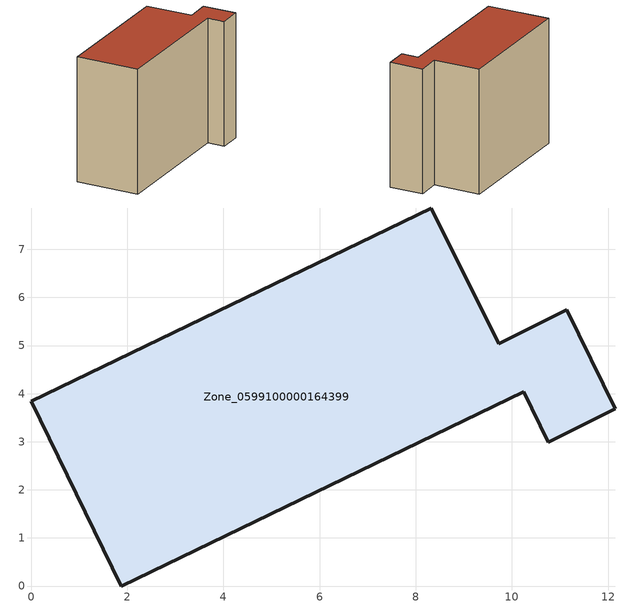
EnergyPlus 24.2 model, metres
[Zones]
Zone_0599100000164399
 floor ground (C_G): 10.25,4.04 1.87,0 0,3.84 8.32,7.86 9.72,5.04 11.14,5.75 12.15,3.68 10.75,2.99 z0
 wall outside (C_F): 8.32,7.86 0,3.84 1.87,0 10.25,4.04 10.75,2.99 12.15,3.68 11.14,5.75 9.72,5.04 8.32,7.86 z0:8.44
 roof outside (C_R): 9.72,5.04 8.32,7.86 0,3.84 1.87,0 10.25,4.04 10.75,2.99 12.15,3.68 11.14,5.75 z8.44
[BUILDING]
Pand.0599100000164399: North Axis=0; Terrain=City; Loads Convergence Tolerance Value=0.04; Temperature Convergence Tolerance Value=0.4; Solar Distribution=FullExterior; Maximum Number of Warmup Days=25; Minimum Number of Warmup Days=1
[Site:Location]
Rotterdam.The.Hague.AP_ZH_NLD Design_Conditions: Latitude=51.96; Longitude=4.45; Time Zone=1; Elevation=-4.5
[SITE:GROUNDTEMPERATURE:BUILDINGSURFACE]
18, 18, 18, 18, 18, 18, 18, 18, 18, 18, 18, 18
[MATERIAL] Thermal Absorptance=0.9; Solar Absorptance=0.7; Visible Absorptance=0.7
Name | Roughness | Thickness | Conductivity | Density | Specific Heat
G.TI.1946-1964 | MediumSmooth | 0.15 | 1 | 540 | 1210
F.TI.1946-1964 | Rough | 0.3 | 0.857143 | 1920 | 840
R.TI.1946-1964 | MediumRough | 0.2 | 0.277778 | 1500 | 1000
[CONSTRUCTION]
C_G: G.TI.1946-1964
C_F: F.TI.1946-1964
C_R: R.TI.1946-1964
[ZONE]
Zone_0599100000164399: Type=1; Multiplier=1; Ceiling Height=Autocalculate; Volume=Autocalculate; Floor Area=autocalculate; Part of Total Floor Area=Yes
[ZONEINFILTRATION:DESIGNFLOWRATE]
Infil_Zone_0599100000164399: Zone or ZoneList or Space or SpaceList=Zone_0599100000164399; Schedule=AlwaysOn; Design Flow Rate Calculation Method=Flow/Area; Flow Rate per Floor Area=0.003; Constant Term Coefficient=1; Temperature Term Coefficient=0; Velocity Term Coefficient=0; Velocity Squared Term Coefficient=0
[HVACTEMPLATE:ZONE:IDEALLOADSAIRSYSTEM]
Zone_0599100000164399: Maximum Heating Supply Air Temperature=50; Minimum Cooling Supply Air Temperature=13; Maximum Heating Supply Air Humidity Ratio=0.0156; Minimum Cooling Supply Air Humidity Ratio=0.0077; Heating Limit=NoLimit; Cooling Limit=NoLimit; Dehumidification Control Type=ConstantSensibleHeatRatio; Cooling Sensible Heat Ratio=0.7; Dehumidification Setpoint=60; Humidification Control Type=None; Humidification Setpoint=30; Outdoor Air Method=None; Outdoor Air Flow Rate per Person=0.00944; Outdoor Air Flow Rate per Zone Floor Area=0; Outdoor Air Flow Rate per Zone=0; Demand Controlled Ventilation Type=None; Outdoor Air Economizer Type=NoEconomizer; Heat Recovery Type=None; Sensible Heat Recovery Effectiveness=0.7; Latent Heat Recovery Effectiveness=0.65
[ZONECONTROL:THERMOSTAT]
ThermostatControl_Zone_0599100000164399: Zone or ZoneList=Zone_0599100000164399; Control Type Schedule=DualSetpointControlType; Control 1=Thermostat_Zone_0599100000164399; Temperature Difference Between Cutout And Setpoint=0
[THERMOSTATSETPOINT:DUALSETPOINT]
Thermostat_Zone_0599100000164399: Heating Setpoint Temperature Schedule=HeatingSetpoint_Zone_0599100000164399; Cooling Setpoint Temperature Schedule=CoolingSetpoint_Zone_0599100000164399
[SCHEDULE:COMPACT]
HeatingSetpoint_Zone_0599100000164399: Through: 12/31, For: AllDays, Until: 24:00, 21
CoolingSetpoint_Zone_0599100000164399: Through: 12/31, For: AllDays, Until: 24:00, 24
DualSetpointControlType: Through: 12/31, For: AllDays, Until: 24:00, 4
AlwaysOn: Through: 12/31, For: AllDays, Until: 24:00, 1
